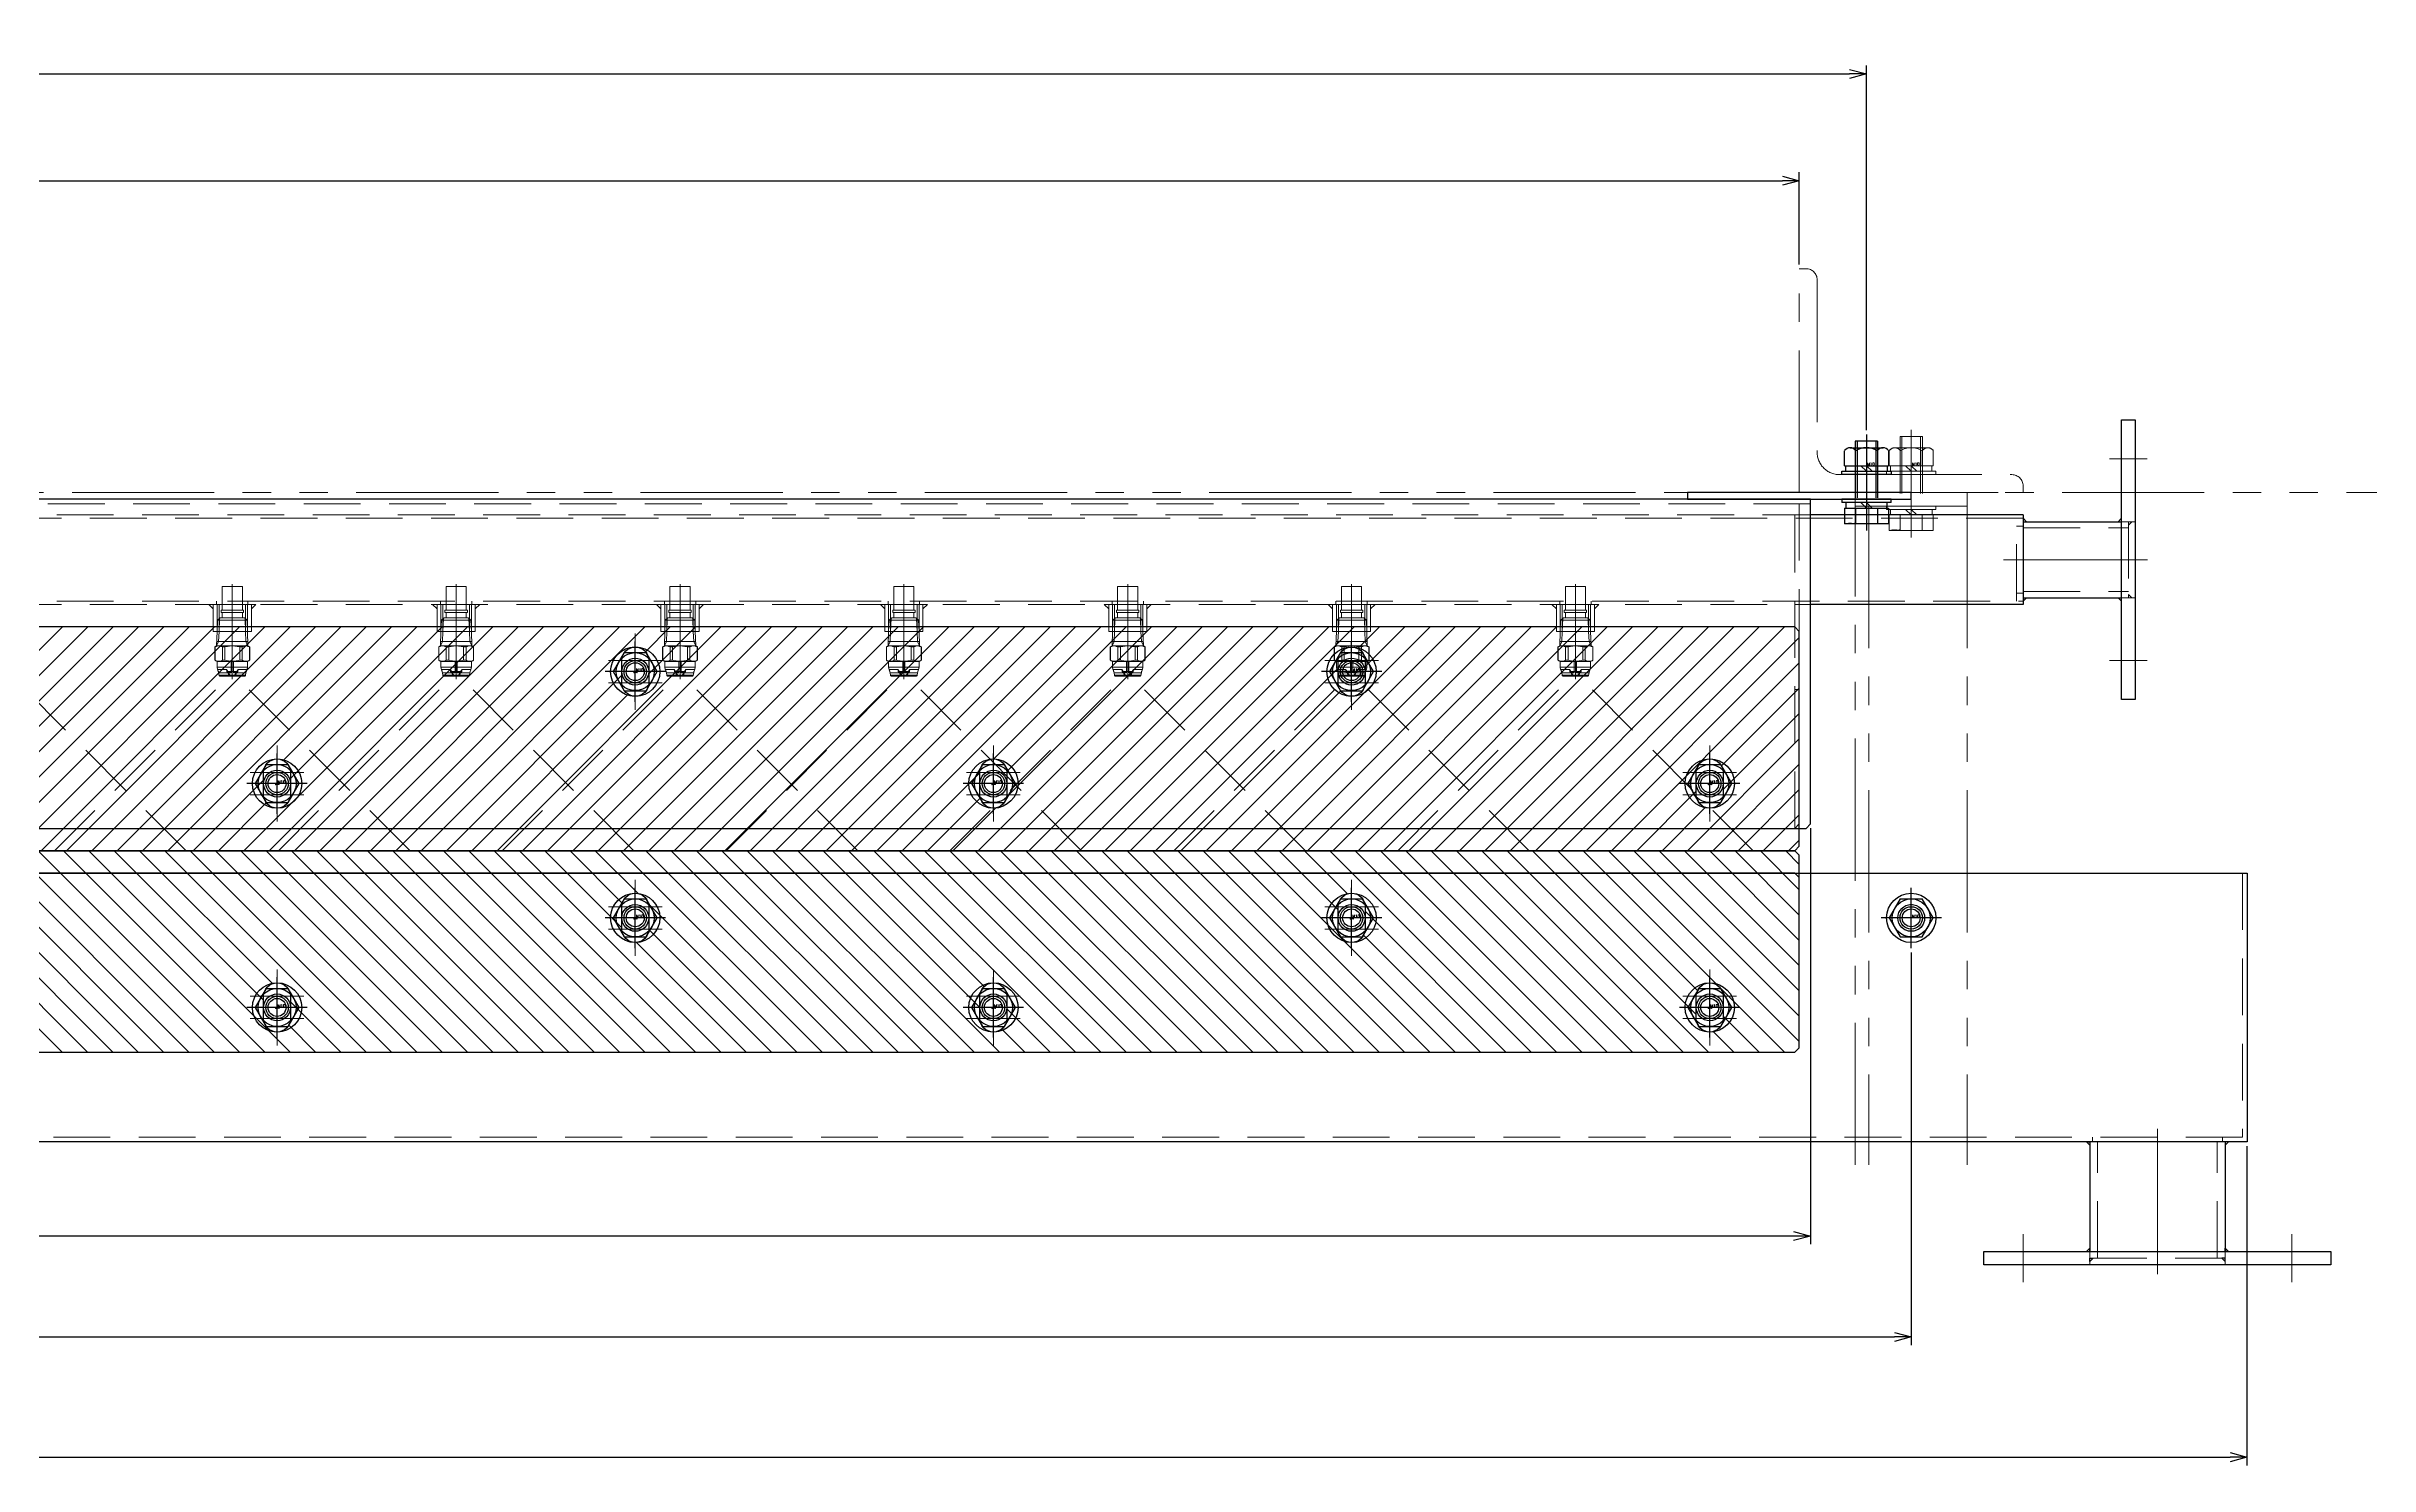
# Model space of a CAD drawing. Header units: millimetres. Extents: x -8731 to 85711, y -14522 to 31379.
# Drawn here: x 30153 to 31190, y -3536 to -2902 of the extents above; entities that cross this region are included whole.
import ezdxf
from ezdxf.xclip import XClip

# ---------------------------------------------------------------- set-up
doc = ezdxf.new("R2010")
doc.units = ezdxf.units.MM
doc.header["$LTSCALE"] = 4
doc.header["$XCLIPFRAME"] = 0
doc.header["$PDMODE"] = 99
doc.header["$PDSIZE"] = 1
for name, pattern in [('CENTER2', [28.575, 19.05, -3.175, 3.175, -3.175]), ('HIDDEN', [9.525, 6.35, -3.175]), ('PHANTOM2', [31.75, 15.875, -3.175, 3.175, -3.175, 3.175, -3.175])]:
    doc.linetypes.add(name, pattern=pattern)
for name, color, linetype, lineweight in [('01_NORMAL', 7, 'Continuous', 25), ('04_HIDDEN', 2, 'HIDDEN', 13), ('05_CENTER', 4, 'CENTER2', 13), ('06_PHANTOM', 2, 'PHANTOM2', 13), ('08_DIM', 3, 'Continuous', 13)]:
    doc.layers.add(name, color=color, linetype=linetype, lineweight=lineweight)
doc.layers.add('10_DRAFT', color=8, linetype='Continuous', lineweight=0, plot=False)
doc.styles.add('KSS_TXT', font='txt.shx', dxfattribs={"bigfont": 'extfont2.shx'})
doc.styles.add('KSS_TXT_L', font='txt.shx', dxfattribs={"height": 9, "bigfont": 'extfont2.shx'})
doc.dimstyles.new('KSS_DIM', dxfattribs={"dimscale": 3, "dimtxt": 3, "dimasz": 2.5, "dimexe": 1.25, "dimexo": 0.625, "dimtad": 1, "dimdsep": 46, "dimtxsty": 'KSS_TXT', "dimblk": 'OPEN30', "dimcen": 0, "dimazin": 2, "dimtfac": 0.75, "dimtmove": 0, "dimatfit": 3, "dimldrblk": 'OPEN30', "dimfxl": 1, "dimtolj": 1, "dimarcsym": 0})

# ---------------------------------------------------------------- blocks, each defined once
blk = doc.blocks.new('A$C448B04A9_1_1_1')
at = {"color": 0}
for p, q in [((3, 100), (0, 100)), ((0, 0), (0, 100)), ((8, 18), (8, 95)), ((0, 0), (100, 0)), ((95, 8), (18, 8)), ((100, 3), (100, 0))]:
    blk.add_line(p, q, dxfattribs=at)
for centre, radius, start, end in [((3, 95), 5, 0, 90), ((18, 18), 10, 180, 270), ((95, 3), 5, 0, 90)]:
    blk.add_arc(centre, radius, start, end, dxfattribs=at)
blk = doc.blocks.new('A$C7E374867_2_1')
at = {"color": 0}
for p, q in [((-9.8, 11), (9.8, 11)), ((-9.8, 4), (-9.8, 11)), ((-4.9, 4), (-4.9, 11)), ((4.9, 4), (4.9, 11)), ((9.8, 4), (9.8, 11)), ((-11, 1.5), (11, 1.5)), ((-11, 1.5), (-11, 0)), ((-11, 0), (11, 0)), ((9.8, 4), (-9.8, 4)), ((-9.3, 4), (-9.3, 1.5)), ((0, 1.5), (-2.5, 4)), ((0, 4), (2.5, 1.5)), ((9.2, 1.5), (9.2, 4)), ((11, 0), (11, 1.5))]:
    blk.add_line(p, q, dxfattribs=at)
at = {"color": 0, "linetype": 'CENTER2'}
blk.add_line((0, -29), (0, 14), dxfattribs=at)
at = {"color": 0, "linetype": 'HIDDEN'}
for p, q in [((-5, -26), (-5, 0)), ((-4.2, -26), (-4.2, 0)), ((4.2, -26), (4.2, 0)), ((5, -26), (5, 0)), ((-5, -26), (5, -26))]:
    blk.add_line(p, q, dxfattribs=at)
at = {"layer": '10_DRAFT', "style": 'KSS_TXT_L'}
blk.add_text('BT-M10x30L,SW,PW', height=0.3, dxfattribs=at).set_placement((5.1, 10.7))
blk = doc.blocks.new('M10Nza_1_1_1')
at = {"color": 0}
for p, q in [((-9.8, 4), (-9.8, 10.7)), ((-7.3, 12), (7.4, 12)), ((-4.9, 4), (-4.9, 10.7)), ((4.9, 10.7), (4.9, 4)), ((9.8, 10.7), (9.8, 4)), ((-9.8, 4), (9.8, 4)), ((-9.2, 1.5), (-9.2, 4)), ((0, 1.5), (-2.5, 4)), ((0, 4), (2.5, 1.5)), ((9.2, 4), (9.2, 1.5))]:
    blk.add_line(p, q, dxfattribs=at)
at = {"color": 0, "linetype": 'CENTER2'}
blk.add_line((0, 12), (0, 0), dxfattribs=at)
at = {"color": 0}
blk.add_lwpolyline([(-11, 1.5), (11, 1.5), (11, 0), (-11, 0)], close=True, dxfattribs=at)
for centre, radius, start, end in [((-7.3, 9.1), 2.94, 33.626, 146.374), ((0, 2.2), 9.8, 60, 120), ((7.4, 9.1), 2.94, 33.626, 146.374)]:
    blk.add_arc(centre, radius, start, end, dxfattribs=at)
at = {"layer": '10_DRAFT', "style": 'KSS_TXT'}
blk.add_text('M10', height=1.25, dxfattribs=at).set_placement((0.3, 4.1))
blk = doc.blocks.new('A$C28002627_1_1_1')
at = {"color": 0, "linetype": 'CENTER2'}
for p, q in [((0, -11.2), (0, 11.2)), ((-11.2, 0), (11.2, 0))]:
    blk.add_line(p, q, dxfattribs=at)
at = {"color": 0}
for p, q in [((-9.8, 0), (-4.9, 8.5)), ((-4.9, -8.5), (-9.8, 0)), ((-4.9, 8.5), (4.9, 8.5)), ((4.9, 8.5), (9.8, 0)), ((9.8, 0), (4.9, -8.5)), ((4.9, -8.5), (-4.9, -8.5))]:
    blk.add_line(p, q, dxfattribs=at)
at = {"layer": '10_DRAFT', "style": 'KSS_TXT_L'}
blk.add_text('BT-M10', height=0.3, dxfattribs=at).set_placement((-0.7, -0.5))
blk = doc.blocks.new('A$C11D0153E_1_1')
at = {"color": 0}
for points in [[(2080, 0), (1980, 0), (1980, -3), (2080, -3)], [(27, -150), (2033, -150), (2035, -148), (2035, -3), (25, -3), (25, -148)]]:
    blk.add_lwpolyline(points, close=True, dxfattribs=at)
for centre in [(1510, -80), (1830, -80), (1350, -130), (1670, -130), (1990, -130)]:
    blk.add_circle(centre, 6, dxfattribs=at)
at = {"layer": '04_HIDDEN'}
for p, q in [((2035, -5), (25, -5)), ((2028, -150), (2028, -5)), ((2030, -5), (2030, -150)), ((2030, -50), (2028, -50)), ((2030, -88), (2028, -88))]:
    blk.add_line(p, q, dxfattribs=at)
at = {"layer": '05_CENTER'}
for p, q in [((2060, 6.1), (2060, -9.2)), ((1510, -89.3), (1510, -70.7)), ((1830, -89.3), (1830, -70.7)), ((1500.7, -80), (1519.3, -80)), ((1820.7, -80), (1839.3, -80)), ((1350, -139.3), (1350, -120.7)), ((1670, -139.3), (1670, -120.7)), ((1990, -139.3), (1990, -120.7)), ((1340.7, -130), (1359.3, -130)), ((1660.7, -130), (1679.3, -130)), ((1980.7, -130), (1999.3, -130))]:
    blk.add_line(p, q, dxfattribs=at)
at = {"layer": '04_HIDDEN'}
for p in [(1510, -80), (1830, -80), (1350, -130), (1670, -130), (1990, -130)]:
    blk.add_blockref('A$C28002627_1_1_1', p, dxfattribs=at)
blk = doc.blocks.new('_Open30')
at = {"color": 0, "linetype": 'ByBlock', "lineweight": -2}
for p, q in [((-1, 0.27), (0, 0)), ((0, 0), (-1, -0.27)), ((0, 0), (-1, 0))]:
    blk.add_line(p, q, dxfattribs=at)
blk = doc.blocks.new('*D3048')
at = {"layer": '08_DIM', "color": 0, "lineweight": -2, "transparency": 16777216}
for p, q in [((28905.5, -3073.8), (28905.5, -2910.9)), ((28913, -2914.7), (30958, -2914.7)), ((30965.5, -3073.8), (30965.5, -2910.9))]:
    blk.add_line(p, q, dxfattribs=at)
at = {"layer": 'Defpoints', "color": 0, "transparency": 16777216}
for p in [(30965.5, -2914.7), (28905.5, -3075.7), (30965.5, -3075.7)]:
    blk.add_point(p, dxfattribs=at)
at = {"layer": '08_DIM', "color": 0, "lineweight": -2, "transparency": 16777216, "xscale": 7.5, "yscale": 7.5, "zscale": 7.5, "rotation": 180}
blk.add_blockref('_Open30', (28905.5, -2914.7), dxfattribs=at)
at = {"layer": '08_DIM', "color": 0, "lineweight": -2, "transparency": 16777216, "xscale": 7.5, "yscale": 7.5, "zscale": 7.5}
blk.add_blockref('_Open30', (30965.5, -2914.7), dxfattribs=at)
at = {"layer": '08_DIM', "color": 0, "transparency": 16777216, "insert": (29935.5, -2908.3), "char_height": 9, "attachment_point": 5, "style": 'KSS_TXT'}
blk.add_mtext('\\A1;2060', dxfattribs=at)
blk = doc.blocks.new('*D3049')
at = {"layer": '08_DIM', "color": 0, "lineweight": -2, "transparency": 16777216}
for p, q in [((28930.5, -3251.6), (28930.5, -3437.5)), ((30940.5, -3251.6), (30940.5, -3437.5)), ((30933, -3433.8), (28938, -3433.8))]:
    blk.add_line(p, q, dxfattribs=at)
at = {"layer": 'Defpoints', "color": 0, "transparency": 16777216}
for p in [(28930.5, -3249.7), (30940.5, -3249.7), (28930.5, -3433.8)]:
    blk.add_point(p, dxfattribs=at)
at = {"layer": '08_DIM', "color": 0, "lineweight": -2, "transparency": 16777216, "xscale": 7.5, "yscale": 7.5, "zscale": 7.5, "rotation": 180}
blk.add_blockref('_Open30', (28930.5, -3433.8), dxfattribs=at)
at = {"layer": '08_DIM', "color": 0, "lineweight": -2, "transparency": 16777216, "xscale": 7.5, "yscale": 7.5, "zscale": 7.5}
blk.add_blockref('_Open30', (30940.5, -3433.8), dxfattribs=at)
at = {"layer": '08_DIM', "color": 0, "transparency": 16777216, "insert": (29935.5, -3427.4), "char_height": 9, "attachment_point": 5, "style": 'KSS_TXT'}
blk.add_mtext('\\A1;2010', dxfattribs=at)
blk = doc.blocks.new('*D3051')
at = {"layer": '08_DIM', "color": 0, "lineweight": -2, "transparency": 16777216}
for p, q in [((28935.5, -2999.8), (28935.5, -2958.6)), ((28943, -2962.4), (30928, -2962.4)), ((30935.5, -2999.8), (30935.5, -2958.6))]:
    blk.add_line(p, q, dxfattribs=at)
at = {"layer": 'Defpoints', "color": 0, "transparency": 16777216}
for p in [(30935.5, -2962.4), (28935.5, -3001.7), (30935.5, -3001.7)]:
    blk.add_point(p, dxfattribs=at)
at = {"layer": '08_DIM', "color": 0, "lineweight": -2, "transparency": 16777216, "xscale": 7.5, "yscale": 7.5, "zscale": 7.5, "rotation": 180}
blk.add_blockref('_Open30', (28935.5, -2962.4), dxfattribs=at)
at = {"layer": '08_DIM', "color": 0, "lineweight": -2, "transparency": 16777216, "xscale": 7.5, "yscale": 7.5, "zscale": 7.5}
blk.add_blockref('_Open30', (30935.5, -2962.4), dxfattribs=at)
at = {"layer": '08_DIM', "color": 0, "transparency": 16777216, "insert": (29935.5, -2956), "char_height": 9, "attachment_point": 5, "style": 'KSS_TXT'}
blk.add_mtext('\\A1;2000', dxfattribs=at)
blk = doc.blocks.new('A$C46CA3476_1_1')
at = {"color": 0}
blk.add_lwpolyline([(-998, -20), (998, -20), (1000, -18), (1000, 68), (998, 70), (-998, 70), (-1000, 68), (-1000, -18)], close=True, dxfattribs=at)
for centre in [(480, 50), (800, 50), (320, 0), (640, 0), (960, 0)]:
    blk.add_circle(centre, 6, dxfattribs=at)
at = {"layer": '05_CENTER'}
for p, q in [((480, 40.7), (480, 59.3)), ((800, 40.7), (800, 59.3)), ((470.7, 50), (489.3, 50)), ((790.7, 50), (809.3, 50)), ((310.7, 0), (329.3, 0)), ((320, -9.3), (320, 9.3)), ((630.7, 0), (649.3, 0)), ((640, -9.3), (640, 9.3)), ((950.7, 0), (969.3, 0)), ((960, -9.3), (960, 9.3))]:
    blk.add_line(p, q, dxfattribs=at)
blk = doc.blocks.new('10b_2_1')
at = {"color": 0, "linetype": 'CENTER2'}
for p, q in [((0, -13.5), (0, 13.5)), ((13.5, 0), (-13.5, 0))]:
    blk.add_line(p, q, dxfattribs=at)
at = {"color": 0}
for p, q in [((-4.9, 8.5), (-9.8, 0)), ((-9.8, 0), (-4.9, -8.5)), ((-4.9, 8.5), (4.9, 8.5)), ((9.8, 0), (4.9, 8.5)), ((4.9, -8.5), (9.8, 0)), ((-4.9, -8.5), (4.9, -8.5))]:
    blk.add_line(p, q, dxfattribs=at)
for radius in [11, 8.49, 5, 4]:
    blk.add_circle((0, 0), radius, dxfattribs=at)
at = {"layer": '10_DRAFT', "style": 'KSS_TXT'}
blk.add_text('M10', height=1.25, dxfattribs=at).set_placement((0.3, 0.1))
blk = doc.blocks.new('A$C67362F98_1_1')
at = {"color": 0}
for p, q in [((1100, 17), (1144, 17)), ((1100, -17), (1144, -17))]:
    blk.add_line(p, q, dxfattribs=at)
for points in [[(1150, -62.5), (1144, -62.5), (1144, 62.5), (1150, 62.5)], [(1100, -20), (-1150, -20), (-1150, 20), (1100, 20)]]:
    blk.add_lwpolyline(points, close=True, dxfattribs=at)
at = {"color": 3}
for points in [[(1100, 17), (1101.5, 17), (1101.5, 17), (1100, 18.5)], [(1144, 17), (1142.5, 17), (1142.5, 17), (1144, 18.5)], [(1147, 17), (1147, 15.5), (1147, 15.5), (1148.5, 17)], [(291.5, -20), (289.5, -20), (291.5, -22), (291.5, -22)], [(308.5, -20), (310.5, -20), (308.5, -22), (308.5, -22)], [(391.5, -20), (389.5, -20), (391.5, -22), (391.5, -22)], [(408.5, -20), (410.5, -20), (408.5, -22), (408.5, -22)], [(491.5, -20), (489.5, -20), (491.5, -22), (491.5, -22)], [(508.5, -20), (510.5, -20), (508.5, -22), (508.5, -22)], [(591.5, -20), (589.5, -20), (591.5, -22), (591.5, -22)], [(608.5, -20), (610.5, -20), (608.5, -22), (608.5, -22)], [(691.5, -20), (689.5, -20), (691.5, -22), (691.5, -22)], [(708.5, -20), (710.5, -20), (708.5, -22), (708.5, -22)], [(791.5, -20), (789.5, -20), (791.5, -22), (791.5, -22)], [(808.5, -20), (810.5, -20), (808.5, -22), (808.5, -22)], [(891.5, -20), (889.5, -20), (891.5, -22), (891.5, -22)], [(908.5, -20), (910.5, -20), (908.5, -22), (908.5, -22)], [(1100, -17), (1101.5, -17), (1101.5, -17), (1100, -18.5)], [(1144, -17), (1142.5, -17), (1142.5, -17), (1144, -18.5)], [(1147, -17), (1147, -15.5), (1147, -15.5), (1148.5, -17)]]:
    blk.add_lwpolyline(points, close=True, dxfattribs=at)
for points in [[(291.5, -20), (291.5, -32), (308.5, -32), (308.5, -20)], [(391.5, -20), (391.5, -32), (408.5, -32), (408.5, -20)], [(491.5, -20), (491.5, -32), (508.5, -32), (508.5, -20)], [(591.5, -20), (591.5, -32), (608.5, -32), (608.5, -20)], [(691.5, -20), (691.5, -32), (708.5, -32), (708.5, -20)], [(791.5, -20), (791.5, -32), (808.5, -32), (808.5, -20)], [(891.5, -20), (891.5, -32), (908.5, -32), (908.5, -20)]]:
    blk.add_lwpolyline(points, close=True)
at = {"layer": '04_HIDDEN'}
for p, q in [((1100, 18.5), (-1150, 18.5)), ((1097, -18.5), (1097, 18.5)), ((1097, 15), (1100, 15)), ((1100, 14.2), (1147, 14.2)), ((1144, 17), (1150, 17)), ((1147, 17), (1147, -17)), ((-1150, -18.5), (1100, -18.5)), ((293, -18.5), (293, -20)), ((293.2, -20), (293.2, -32)), ((294.1, -20), (294.1, -32)), ((305.9, -20), (305.9, -32)), ((306.8, -20), (306.8, -32)), ((307, -18.5), (307, -20)), ((393, -18.5), (393, -20)), ((393.2, -20), (393.2, -32)), ((394.1, -20), (394.1, -32)), ((405.9, -20), (405.9, -32)), ((406.8, -20), (406.8, -32)), ((407, -18.5), (407, -20)), ((493, -18.5), (493, -20)), ((493.2, -20), (493.2, -32)), ((494.1, -20), (494.1, -32)), ((505.9, -20), (505.9, -32)), ((506.8, -20), (506.8, -32)), ((507, -18.5), (507, -20)), ((593, -18.5), (593, -20)), ((593.2, -20), (593.2, -32)), ((594.1, -20), (594.1, -32)), ((605.9, -20), (605.9, -32)), ((606.8, -20), (606.8, -32)), ((607, -18.5), (607, -20)), ((693, -18.5), (693, -20)), ((693.2, -20), (693.2, -32)), ((694.1, -20), (694.1, -32)), ((705.9, -20), (705.9, -32)), ((706.8, -20), (706.8, -32)), ((707, -18.5), (707, -20)), ((793, -18.5), (793, -20)), ((793.2, -20), (793.2, -32)), ((794.1, -20), (794.1, -32)), ((805.9, -20), (805.9, -32)), ((806.8, -20), (806.8, -32)), ((807, -18.5), (807, -20)), ((893, -18.5), (893, -20)), ((893.2, -20), (893.2, -32)), ((894.1, -20), (894.1, -32)), ((905.9, -20), (905.9, -32)), ((906.8, -20), (906.8, -32)), ((907, -18.5), (907, -20)), ((1097, -15), (1100, -15)), ((1100, -14.2), (1147, -14.2)), ((1144, -17), (1150, -17))]:
    blk.add_line(p, q, dxfattribs=at)
at = {"layer": '05_CENTER'}
for p, q in [((1138.6, 45), (1155.4, 45)), ((1091.2, 0), (1155.5, 0)), ((300, -35.3), (300, -16.3)), ((400, -35.3), (400, -16.3)), ((500, -35.3), (500, -16.3)), ((600, -35.3), (600, -16.3)), ((700, -35.3), (700, -16.3)), ((800, -35.3), (800, -16.3)), ((900, -35.3), (900, -16.3)), ((1138.6, -45), (1155.4, -45))]:
    blk.add_line(p, q, dxfattribs=at)
blk = doc.blocks.new('A$C3DF50A72_1_1')
at = {"color": 0}
for p, q in [((2.4, 4.5), (0, 4.5)), ((3.4, 4.5), (14, 4.5)), ((14, 4.5), (14, -4.5)), ((2.4, -4.5), (0, -4.5)), ((14, -4.5), (3.4, -4.5))]:
    blk.add_line(p, q, dxfattribs=at)
blk.add_lwpolyline([(2.4, 5), (3.4, 5), (3.4, -5), (2.4, -5)], close=True, dxfattribs=at)
at = {"layer": '05_CENTER', "color": 0}
blk.add_line((0, 0), (15.1, 0), dxfattribs=at)
blk = doc.blocks.new('1／4MVEP9010S303Wa_1_1')
at = {"color": 0}
for p, q in [((-20, 5.4), (-20, -5.4)), ((-19.6, 5.9), (-18.5, 6.1)), ((-19.6, 5.9), (-19.6, -5.9)), ((-16, 6.8), (-17, 6.6)), ((-13.5, 6.8), (-16, 6.8)), ((-16, 6.8), (-16, -6.8)), ((-12.9, 7.8), (-13.5, 6.8)), ((-13.5, 6.8), (-13.5, -6.8)), ((-6.9, 7.8), (-12.9, 7.8)), ((-12.9, 7.8), (-12.9, 7.7)), ((-12.9, 7.7), (-6.9, 7.7)), ((-6.9, 4.4), (-12.9, 4.4)), ((-12.9, 4.4), (-12.9, 3.3)), ((-12.9, 3.3), (-6.9, 3.3)), ((-6.5, 7), (-6.9, 7.8)), ((-6.9, 7.8), (-6.9, 7.7)), ((-6.9, 4.4), (-6.9, 3.3)), ((-6.5, 7), (-6.5, -7)), ((-4.5, 6.1), (-6.5, 7)), ((0, 6.8), (-6.5, 7)), ((-4.5, -6.9), (-4.5, 6.9)), ((0, 5.9), (-4.5, 6.1)), ((-18.5, -6.1), (-19.6, -5.9)), ((-17, -6.6), (-16, -6.8)), ((-16, -6.8), (-13.5, -6.8)), ((-13.5, -6.8), (-12.9, -7.8)), ((-6.9, -3.3), (-12.9, -3.3)), ((-12.9, -3.3), (-12.9, -4.4)), ((-12.9, -4.4), (-6.9, -4.4)), ((-6.9, -7.7), (-12.9, -7.7)), ((-12.9, -7.7), (-12.9, -7.8)), ((-12.9, -7.8), (-6.9, -7.8)), ((-6.9, -3.3), (-6.9, -4.4)), ((-6.9, -7.8), (-6.5, -7)), ((-6.9, -7.7), (-6.9, -7.8)), ((-4.5, -6.1), (-6.5, -7)), ((-6.5, -7), (0, -6.8)), ((0, -5.9), (-4.5, -6.1))]:
    blk.add_line(p, q, dxfattribs=at)
for points in [[(-19.6, 5.9), (-19.7, 5.9), (-19.7, 5.9), (-19.8, 5.8), (-19.9, 5.8), (-19.9, 5.7), (-20, 5.6), (-20, 5.5), (-20, 5.4), (-20, 5.4)], [(-18.5, 6.1), (-18.2, 6.2), (-18, 6.2), (-17.8, 6.3), (-17.5, 6.4), (-17.4, 6.4), (-17.3, 6.5), (-17.2, 6.5), (-17.1, 6.5), (-17, 6.6), (-17, 6.6), (-17, 6.6), (-17, 6.6)], [(-12.9, 4.4), (-13.1, 4.7), (-13.2, 5.1), (-13.3, 5.4), (-13.3, 5.8), (-13.3, 6.1), (-13.3, 6.5), (-13.3, 6.8), (-13.2, 7.1), (-13.1, 7.4), (-12.9, 7.7)], [(-12.9, -3.3), (-13, -2.8), (-13.1, -2.2), (-13.2, -1.7), (-13.3, -1.1), (-13.3, -0.5), (-13.3, 0.1), (-13.3, 0.6), (-13.3, 1.2), (-13.2, 1.7), (-13.1, 2.2), (-13, 2.8), (-12.9, 3.3)], [(-6.9, 7.7), (-6.8, 7.4), (-6.7, 7), (-6.6, 6.7), (-6.5, 6.3), (-6.5, 6), (-6.5, 5.6), (-6.6, 5.3), (-6.7, 5), (-6.8, 4.7), (-6.9, 4.4)], [(-6.9, 3.3), (-6.8, 2.8), (-6.7, 2.2), (-6.6, 1.7), (-6.6, 1.1), (-6.5, 0.5), (-6.5, -0.1), (-6.5, -0.6), (-6.6, -1.2), (-6.6, -1.7), (-6.7, -2.2), (-6.8, -2.8), (-6.9, -3.3)], [(-20, -5.4), (-20, -5.5), (-20, -5.6), (-19.9, -5.7), (-19.9, -5.8), (-19.8, -5.8), (-19.7, -5.9), (-19.6, -5.9), (-19.6, -5.9)], [(-17, -6.6), (-17, -6.6), (-17.1, -6.5), (-17.1, -6.5), (-17.3, -6.5), (-17.4, -6.4), (-17.6, -6.4), (-17.8, -6.3), (-18, -6.2), (-18.3, -6.2), (-18.5, -6.1)], [(-12.9, -7.7), (-13.1, -7.4), (-13.2, -7), (-13.3, -6.7), (-13.3, -6.3), (-13.3, -6), (-13.3, -5.6), (-13.3, -5.3), (-13.2, -5), (-13.1, -4.7), (-12.9, -4.4)], [(-6.9, -4.4), (-6.8, -4.7), (-6.7, -5.1), (-6.6, -5.4), (-6.5, -5.8), (-6.5, -6.1), (-6.5, -6.5), (-6.6, -6.8), (-6.7, -7.1), (-6.8, -7.4), (-6.9, -7.7)]]:
    blk.add_lwpolyline(points, dxfattribs=at)
at = {"layer": '04_HIDDEN', "color": 0}
for p, q in [((-18.5, 1.9), (-20, 1.5)), ((-19.5, 1), (-18.6, 1.9)), ((-19.5, 1), (-19.5, -1)), ((-18.6, 0.5), (-18.6, 1.9)), ((-13.5, 0.5), (-18.6, 0.5)), ((-18.5, 1.9), (-18.5, 6.1)), ((-18, 2.5), (-18.4, 2.1)), ((-18.4, 0.5), (-18.4, 2.1)), ((-13.5, 0.5), (-18.4, 0.5)), ((-17, 2.6), (-18, 2.5)), ((-18, 2.5), (-18, -2.5)), ((-18, 2.1), (-18, 2.1)), ((-18, 2.1), (-18, -2.1)), ((-17, 2.6), (-17, 6.6)), ((-20, -1.5), (-18.5, -1.9)), ((-18.6, -1.9), (-19.5, -1)), ((-13.5, -0.5), (-18.6, -0.5)), ((-18.6, -1.9), (-18.6, -0.5)), ((-18.5, -6.1), (-18.5, -1.9)), ((-18.4, -0.5), (-13.5, -0.5)), ((-18.4, -2.1), (-18.4, -0.5)), ((-18.4, -2.1), (-18, -2.5)), ((-18, -2.1), (-18, -2.1)), ((-18, -2.5), (-17, -2.6)), ((-17, -6.6), (-17, -2.6))]:
    blk.add_line(p, q, dxfattribs=at)
for points in [[(-18.6, 1.9), (-18.5, 2), (-18.5, 2), (-18.4, 2.1), (-18.4, 2.1), (-18.4, 2.1)], [(-18.4, 0.5), (-18.4, 0.5), (-18.4, 0.5), (-18.4, 0.5), (-18.5, 0.5), (-18.6, 0.5), (-18.6, 0.5)], [(-18, 2.1), (-18.2, 2), (-18.4, 1.9), (-18.5, 1.9)], [(-17, 2.6), (-17, 2.6), (-17, 2.6), (-17.1, 2.5), (-17.2, 2.5), (-17.3, 2.4), (-17.5, 2.3), (-17.6, 2.2), (-17.8, 2.1), (-18, 2.1)], [(-18.6, -0.5), (-18.5, -0.5), (-18.5, -0.5), (-18.4, -0.5), (-18.4, -0.5), (-18.4, -0.5)], [(-18.4, -2.1), (-18.4, -2.1), (-18.4, -2.1), (-18.4, -2.1), (-18.5, -2), (-18.5, -2), (-18.6, -1.9)], [(-18.5, -1.9), (-18.4, -1.9), (-18.2, -2), (-18.1, -2), (-18, -2.1)], [(-18, -2.1), (-17.7, -2.2), (-17.5, -2.3), (-17.3, -2.4), (-17.3, -2.4), (-17.2, -2.5), (-17.1, -2.5), (-17, -2.6), (-17, -2.6), (-17, -2.6)]]:
    blk.add_lwpolyline(points, dxfattribs=at)
at = {"layer": '05_CENTER', "color": 0}
blk.add_line((-21.3, 0), (6, 0), dxfattribs=at)
at = {"layer": '10_DRAFT'}
for p, q in [((0, 6.8), (0, -6.8)), ((5, 6.6), (0, 6.8)), ((5.7, 5.7), (0, 5.9)), ((6, 5.4), (5, 6.6)), ((5, 6.6), (5, -6.6)), ((6, 5.4), (6, -5.4)), ((6, 5.4), (6, -5.4)), ((5.7, -5.7), (0, -5.9)), ((0, -6.8), (5, -6.6)), ((5, -6.6), (6, -5.4))]:
    blk.add_line(p, q, dxfattribs=at)
blk.add_blockref('A$C3DF50A72_1_1', (6, 0), dxfattribs=at)
blk = doc.blocks.new('A$C0C3B4FB7_1_1')
at = {"color": 4}
for p, q in [((279.4, -110), (200, -30.6)), ((220.6, -110), (300, -30.6)), ((379.4, -110), (300, -30.6)), ((320.6, -110), (400, -30.6)), ((479.4, -110), (400, -30.6)), ((420.6, -110), (500, -30.6)), ((579.4, -110), (500, -30.6)), ((520.6, -110), (600, -30.6)), ((679.4, -110), (600, -30.6)), ((620.6, -110), (700, -30.6)), ((779.4, -110), (700, -30.6)), ((720.6, -110), (800, -30.6)), ((879.4, -110), (800, -30.6)), ((820.6, -110), (900, -30.6)), ((979.4, -110), (900, -30.6))]:
    blk.add_line(p, q, dxfattribs=at)
blk.add_blockref('A$C67362F98_1_1', (0, 20))
at = {"color": 4, "xscale": -1, "rotation": 270}
for p in [(300, -12), (400, -12), (500, -12), (600, -12), (700, -12), (800, -12), (900, -12)]:
    blk.add_blockref('1／4MVEP9010S303Wa_1_1', p, dxfattribs=at)
blk = doc.blocks.new('A$C75D40B34_1_1')
h = blk.add_hatch()
h.set_pattern_fill('_USER', color=3, scale=8, angle=45, pattern_type=0)
h.set_pattern_definition([(45, (8933.499, 6951.158), (-5.656854, 5.656854), [])])
h.paths.add_polyline_path([(-998, 70), (-1000, 68), (-1000, -28), (-998, -30), (998, -30), (1000, -28), (1000, 68), (998, 70)])
h.paths.add_polyline_path([(-954, 5), (-954, -5, -1), (-966, -5), (-966, 5, -1)], flags=16)
h.paths.add_polyline_path([(-806, 45), (-806, 55, -1), (-794, 55), (-794, 45, -1)], flags=16)
h.paths.add_polyline_path([(-634, 5), (-634, -5, -1), (-646, -5), (-646, 5, -1)], flags=16)
h.paths.add_polyline_path([(-486, 45), (-486, 55, -1), (-474, 55), (-474, 45, -1)], flags=16)
h.paths.add_polyline_path([(-326, 5, -1), (-314, 5), (-314, -5, -1), (-326, -5)], flags=16)
h.paths.add_polyline_path([(-166, 45), (-166, 55, -1), (-154, 55), (-154, 45, -1)], flags=16)
h.paths.add_polyline_path([(-6, 5, -1), (6, 5), (6, -5, -1), (-6, -5)], flags=16)
h.paths.add_polyline_path([(154, 45), (154, 55, -1), (166, 55), (166, 45, -1)], flags=16)
h.paths.add_polyline_path([(314, 5, -1), (326, 5), (326, -5, -1), (314, -5)], flags=16)
h.paths.add_polyline_path([(474, 45), (474, 55, -1), (486, 55), (486, 45, -1)], flags=16)
h.paths.add_polyline_path([(634, 5, -1), (646, 5), (646, -5, -1), (634, -5)], flags=16)
h.paths.add_polyline_path([(794, 45), (794, 55, -1), (806, 55), (806, 45, -1)], flags=16)
h.paths.add_polyline_path([(954, 5, -1), (966, 5), (966, -5, -1), (954, -5)], flags=16)
at = {"color": 0}
blk.add_lwpolyline([(-998, -30), (998, -30), (1000, -28), (1000, 68), (998, 70), (-998, 70), (-1000, 68), (-1000, -28)], close=True, dxfattribs=at)
for points in [[(486, 55), (486, 45, -1), (474, 45), (474, 55, -1)], [(806, 55), (806, 45, -1), (794, 45), (794, 55, -1)], [(326, 5), (326, -5, -1), (314, -5), (314, 5, -1)], [(646, 5), (646, -5, -1), (634, -5), (634, 5, -1)], [(966, 5), (966, -5, -1), (954, -5), (954, 5, -1)]]:
    blk.add_lwpolyline(points, format="xyb", close=True, dxfattribs=at)
at = {"layer": '05_CENTER'}
for p, q in [((480, 33), (480, 67)), ((800, 33), (800, 67)), ((492, 55), (468, 55)), ((812, 55), (788, 55)), ((492, 50), (468, 50)), ((492, 45), (468, 45)), ((812, 50), (788, 50)), ((812, 45), (788, 45)), ((320, -17), (320, 17)), ((640, -17), (640, 17)), ((960, -17), (960, 17)), ((332, 5), (308, 5)), ((332, 0), (308, 0)), ((652, 5), (628, 5)), ((652, 0), (628, 0)), ((972, 5), (948, 5)), ((972, 0), (948, 0)), ((332, -5), (308, -5)), ((652, -5), (628, -5)), ((972, -5), (948, -5))]:
    blk.add_line(p, q, dxfattribs=at)
blk = doc.blocks.new('A$C433F3B64_1_1')
at = {"color": 0}
for p, q in [((1129.8, -60), (1129.8, -109)), ((1190.2, -60), (1190.2, -109))]:
    blk.add_line(p, q, dxfattribs=at)
blk.add_lwpolyline([(-1200, 60), (1200, 60), (1200, -60), (-1200, -60)], close=True, dxfattribs=at)
at = {"color": 3}
for points in [[(1129.8, -60), (1129.8, -61.5), (1129.8, -61.5), (1128.3, -60)], [(1190.2, -60), (1190.2, -61.5), (1190.2, -61.5), (1191.8, -60)], [(1129.8, -109), (1129.8, -107.5), (1129.8, -107.5), (1128.3, -109)], [(1129.8, -112), (1131.3, -112), (1131.3, -112), (1129.8, -113.5)], [(1190.2, -112), (1188.8, -112), (1188.8, -112), (1190.2, -113.5)], [(1190.2, -109), (1190.2, -107.5), (1190.2, -107.5), (1191.8, -109)]]:
    blk.add_lwpolyline(points, close=True, dxfattribs=at)
blk.add_lwpolyline([(1237.5, -115), (1082.5, -115), (1082.5, -109), (1237.5, -109)], close=True)
at = {"color": 0}
for centre in [(480, 40), (800, 40), (1050, 40), (320, 0), (640, 0), (960, 0)]:
    blk.add_circle(centre, 6, dxfattribs=at)
at = {"layer": '04_HIDDEN'}
for p, q in [((1198, 60), (1198, -58)), ((1198, -58), (-1198, -58)), ((1131, -58), (1131, -60)), ((1133.2, -112), (1133.2, -60)), ((1186.7, -112), (1186.7, -60)), ((1189, -58), (1189, -60)), ((1129.8, -109), (1129.8, -115)), ((1129.8, -112), (1190.2, -112)), ((1190.2, -109), (1190.2, -115))]:
    blk.add_line(p, q, dxfattribs=at)
at = {"layer": '05_CENTER'}
for p, q in [((480, 30.7), (480, 49.3)), ((800, 30.7), (800, 49.3)), ((1050, 30.7), (1050, 49.3)), ((470.7, 40), (489.3, 40)), ((790.7, 40), (809.3, 40)), ((1040.7, 40), (1059.3, 40)), ((320, -9.3), (320, 9.3)), ((640, -9.3), (640, 9.3)), ((960, -9.3), (960, 9.3)), ((310.7, 0), (329.3, 0)), ((630.7, 0), (649.3, 0)), ((950.7, 0), (969.3, 0)), ((1160, -54.2), (1160, -119.1)), ((1100, -101.3), (1100, -122.8)), ((1220, -101.3), (1220, -122.8))]:
    blk.add_line(p, q, dxfattribs=at)
at = {"layer": '04_HIDDEN'}
for p in [(480, 40), (800, 40), (320, 0), (640, 0), (960, 0)]:
    blk.add_blockref('A$C28002627_1_1_1', p, dxfattribs=at)
blk = doc.blocks.new('*D3104')
at = {"layer": '08_DIM', "color": 0, "lineweight": -2, "transparency": 16777216}
for p, q in [((28885.5, -3307.1), (28885.5, -3482.6)), ((30985.5, -3307.1), (30985.5, -3482.6)), ((28893, -3478.9), (30978, -3478.9))]:
    blk.add_line(p, q, dxfattribs=at)
at = {"layer": 'Defpoints', "color": 0, "transparency": 16777216}
for p in [(28885.5, -3305.2), (30985.5, -3305.2), (30985.5, -3478.9)]:
    blk.add_point(p, dxfattribs=at)
at = {"layer": '08_DIM', "color": 0, "lineweight": -2, "transparency": 16777216, "xscale": 7.5, "yscale": 7.5, "zscale": 7.5, "rotation": 180}
blk.add_blockref('_Open30', (28885.5, -3478.9), dxfattribs=at)
at = {"layer": '08_DIM', "color": 0, "lineweight": -2, "transparency": 16777216, "xscale": 7.5, "yscale": 7.5, "zscale": 7.5}
blk.add_blockref('_Open30', (30985.5, -3478.9), dxfattribs=at)
at = {"layer": '08_DIM', "color": 0, "transparency": 16777216, "insert": (29935.5, -3472.5), "char_height": 9, "attachment_point": 5, "style": 'KSS_TXT'}
blk.add_mtext('\\A1;2100', dxfattribs=at)
blk = doc.blocks.new('*D3105')
at = {"layer": '08_DIM', "color": 0, "lineweight": -2, "transparency": 16777216}
for p, q in [((28735.5, -3393.6), (28735.5, -3536.3)), ((31135.5, -3393.6), (31135.5, -3536.3)), ((28743, -3532.6), (31128, -3532.6))]:
    blk.add_line(p, q, dxfattribs=at)
at = {"layer": 'Defpoints', "color": 0, "transparency": 16777216}
for p in [(28735.5, -3391.7), (31135.5, -3391.7), (31135.5, -3532.6)]:
    blk.add_point(p, dxfattribs=at)
at = {"layer": '08_DIM', "color": 0, "lineweight": -2, "transparency": 16777216, "xscale": 7.5, "yscale": 7.5, "zscale": 7.5, "rotation": 180}
blk.add_blockref('_Open30', (28735.5, -3532.6), dxfattribs=at)
at = {"layer": '08_DIM', "color": 0, "lineweight": -2, "transparency": 16777216, "xscale": 7.5, "yscale": 7.5, "zscale": 7.5}
blk.add_blockref('_Open30', (31135.5, -3532.6), dxfattribs=at)
at = {"layer": '08_DIM', "color": 0, "transparency": 16777216, "insert": (29935.5, -3526.2), "char_height": 9, "attachment_point": 5, "style": 'KSS_TXT'}
blk.add_mtext('\\A1;2400', dxfattribs=at)
blk = doc.blocks.new('A$C4E6B2AD6_1_1')
h = blk.add_hatch()
h.set_pattern_fill('_USER', color=3, scale=8, angle=135, pattern_type=0)
h.set_pattern_definition([(135, (9279.8095, 5252.723), (-5.656854, -5.656854), [])])
h.paths.add_polyline_path([(-998, 70), (-1000, 68), (-1000, -18), (-998, -20), (998, -20), (1000, -18), (1000, 68), (998, 70)])
h.paths.add_polyline_path([(-954, 5), (-954, -5, -1), (-966, -5), (-966, 5, -1)], flags=16)
h.paths.add_polyline_path([(-806, 35), (-806, 45, -1), (-794, 45), (-794, 35, -1)], flags=16)
h.paths.add_polyline_path([(-634, 5), (-634, -5, -1), (-646, -5), (-646, 5, -1)], flags=16)
h.paths.add_polyline_path([(-486, 35), (-486, 45, -1), (-474, 45), (-474, 35, -1)], flags=16)
h.paths.add_polyline_path([(-314, 5), (-314, -5, -1), (-326, -5), (-326, 5, -1)], flags=16)
h.paths.add_polyline_path([(-166, 35), (-166, 45, -1), (-154, 45), (-154, 35, -1)], flags=16)
h.paths.add_polyline_path([(6, 5), (6, -5, -1), (-6, -5), (-6, 5, -1)], flags=16)
h.paths.add_polyline_path([(154, 35), (154, 45, -1), (166, 45), (166, 35, -1)], flags=16)
h.paths.add_polyline_path([(314, 5, -1), (326, 5), (326, -5, -1), (314, -5)], flags=16)
h.paths.add_polyline_path([(474, 35), (474, 45, -1), (486, 45), (486, 35, -1)], flags=16)
h.paths.add_polyline_path([(634, 5, -1), (646, 5), (646, -5, -1), (634, -5)], flags=16)
h.paths.add_polyline_path([(794, 35), (794, 45, -1), (806, 45), (806, 35, -1)], flags=16)
h.paths.add_polyline_path([(954, 5, -1), (966, 5), (966, -5, -1), (954, -5)], flags=16)
at = {"color": 0}
blk.add_lwpolyline([(-998, -20), (998, -20), (1000, -18), (1000, 68), (998, 70), (-998, 70), (-1000, 68), (-1000, -18)], close=True, dxfattribs=at)
for points in [[(486, 45), (486, 35, -1), (474, 35), (474, 45, -1)], [(806, 45), (806, 35, -1), (794, 35), (794, 45, -1)], [(326, 5), (326, -5, -1), (314, -5), (314, 5, -1)], [(646, 5), (646, -5, -1), (634, -5), (634, 5, -1)], [(966, 5), (966, -5, -1), (954, -5), (954, 5, -1)]]:
    blk.add_lwpolyline(points, format="xyb", close=True, dxfattribs=at)
at = {"layer": '05_CENTER'}
for p, q in [((480, 23), (480, 57)), ((800, 23), (800, 57)), ((492, 45), (468, 45)), ((812, 45), (788, 45)), ((492, 40), (468, 40)), ((492, 35), (468, 35)), ((812, 40), (788, 40)), ((812, 35), (788, 35)), ((320, -17), (320, 17)), ((640, -17), (640, 17)), ((960, -17), (960, 17)), ((332, 5), (308, 5)), ((332, 0), (308, 0)), ((652, 5), (628, 5)), ((652, 0), (628, 0)), ((972, 5), (948, 5)), ((972, 0), (948, 0)), ((332, -5), (308, -5)), ((652, -5), (628, -5)), ((972, -5), (948, -5))]:
    blk.add_line(p, q, dxfattribs=at)
blk = doc.blocks.new('A$C01A747DA_1_1')
at = {"color": 0}
blk.add_lwpolyline([(-998, -20), (998, -20), (1000, -18), (1000, 58), (998, 60), (-998, 60), (-1000, 58), (-1000, -18)], close=True, dxfattribs=at)
for centre in [(480, 40), (800, 40), (320, 0), (640, 0), (960, 0)]:
    blk.add_circle(centre, 6, dxfattribs=at)
at = {"layer": '05_CENTER'}
for p, q in [((480, 30.7), (480, 49.3)), ((800, 30.7), (800, 49.3)), ((470.7, 40), (489.3, 40)), ((790.7, 40), (809.3, 40)), ((310.7, 0), (329.3, 0)), ((320, -9.3), (320, 9.3)), ((640, -9.3), (640, 9.3)), ((950.7, 0), (969.3, 0)), ((960, -9.3), (960, 9.3)), ((630.7, 0), (649.3, 0))]:
    blk.add_line(p, q, dxfattribs=at)
blk = doc.blocks.new('A$C6DBB619B_1_1_1')
at = {"color": 0}
blk.add_line((9, 2081), (363, 2081), dxfattribs=at)
for points in [[(9, 2125), (3, 2125), (3, 2075), (9, 2075)], [(363, 2075), (9, 2075), (9, 2125), (358, 2125), (363, 2120)]]:
    blk.add_lwpolyline(points, close=True, dxfattribs=at)
blk.add_circle((193, 2100), 6, dxfattribs=at)
at = {"layer": '05_CENTER'}
for p, q in [((193, 2110.3), (193, 2089.7)), ((-3.7, 2100), (15.4, 2100)), ((203.3, 2100), (182.7, 2100))]:
    blk.add_line(p, q, dxfattribs=at)
blk = doc.blocks.new('A$C1A3C2C0C_1_1_1')
at = {"color": 0}
for p, q in [((-9.8, 11), (9.8, 11)), ((-9.8, 4), (-9.8, 11)), ((-4.9, 4), (-4.9, 11)), ((4.9, 4), (4.9, 11)), ((9.8, 4), (9.8, 11)), ((-11, 1.5), (11, 1.5)), ((-11, 1.5), (-11, 0)), ((9.8, 4), (-9.8, 4)), ((-9.3, 4), (-9.3, 1.5)), ((0, 1.5), (-2.5, 4)), ((0, 4), (2.5, 1.5)), ((9.2, 1.5), (9.2, 4)), ((11, 0), (11, 1.5)), ((-11, 0), (11, 0))]:
    blk.add_line(p, q, dxfattribs=at)
at = {"color": 0, "linetype": 'CENTER2'}
blk.add_line((0, -34), (0, 14), dxfattribs=at)
at = {"color": 0, "linetype": 'HIDDEN'}
for p, q in [((-5, -31), (-5, 0)), ((-4.2, -31), (-4.2, 0)), ((4.2, -31), (4.2, 0)), ((5, -31), (5, 0)), ((-5, -31), (5, -31))]:
    blk.add_line(p, q, dxfattribs=at)
at = {"layer": '10_DRAFT', "style": 'KSS_TXT_L'}
blk.add_text('BT-M10x35L,SW,PW', height=0.3, dxfattribs=at).set_placement((5.1, 10.7))
blk = doc.blocks.new('A$C02DF1680_1_1')
for name, p, rotation in [('A$C1A3C2C0C_1_1_1', (2100, -6), 180), ('A$C6DBB619B_1_1_1', (0, 3), 270)]:
    blk.add_blockref(name, p, dxfattribs=dict(rotation=rotation))
blk.add_blockref('M10Nza_1_1_1', (2100, 8))

msp = doc.modelspace()

# ---------------------------------------------------------------- linework, layer by layer
for p, q in [((31035.53393, -3111.68767), (30940.53393, -3111.68767)), ((31035.53393, -3151.68767), (30940.53393, -3151.68767))]:
    msp.add_line(p, q)
at = {"layer": '01_NORMAL'}
for p, q in [((31035.53393, -3111.68767), (31035.53393, -3151.68767)), ((31035.53393, -3114.68767), (31079.53393, -3114.68767)), ((31035.53393, -3148.68767), (31079.53393, -3148.68767))]:
    msp.add_line(p, q, dxfattribs=at)
msp.add_lwpolyline([(31079.53393, -3069.18767), (31085.53393, -3069.18767), (31085.53393, -3194.18767), (31079.53393, -3194.18767)], close=True, dxfattribs=at)
at = {"layer": '06_PHANTOM'}
msp.add_line((28131.9321, -3101.68767), (31603.49766, -3101.68767), dxfattribs=at)
at = {"layer": '06_PHANTOM', "color": 6}
msp.add_line((28985.53393, -3261.68767), (30885.53393, -3261.68767), dxfattribs=at)

# ---------------------------------------------------------------- block references
at = {"rotation": 180}
msp.add_blockref('A$C7E374867_2_1', (30965.5339, -3104.68767), dxfattribs=at)
for name, p in [('M10Nza_1_1_1', (30965.53391, -3093.68767)), ('A$C11D0153E_1_1', (28905.53394, -3101.68767)), ('A$C46CA3476_1_1', (29935.53393, -3231.68767)), ('10b_2_1', (30415.53393, -3181.68767)), ('10b_2_1', (30735.53393, -3181.68767)), ('10b_2_1', (30255.53393, -3231.68767)), ('10b_2_1', (30575.53393, -3231.68767)), ('10b_2_1', (30895.53393, -3231.68767)), ('A$C433F3B64_1_1', (29935.53393, -3331.68767)), ('A$C01A747DA_1_1', (29935.53393, -3331.68767)), ('10b_2_1', (30415.53393, -3291.68767)), ('10b_2_1', (30735.53393, -3291.68767)), ('10b_2_1', (30985.53391, -3291.68767)), ('10b_2_1', (30255.53393, -3331.68767)), ('10b_2_1', (30575.53393, -3331.68767)), ('10b_2_1', (30895.53393, -3331.68767))]:
    msp.add_blockref(name, p)
at = {"color": 3}
for name, p in [('A$C75D40B34_1_1', (29935.53393, -3231.68767)), ('A$C4E6B2AD6_1_1', (29935.53393, -3331.68767))]:
    msp.add_blockref(name, p, dxfattribs=at)
at = {"layer": '04_HIDDEN'}
msp.add_blockref('A$C0C3B4FB7_1_1', (29935.53393, -3151.68767), dxfattribs=at)
at = {"layer": '06_PHANTOM', "xscale": -1, "rotation": 270}
msp.add_blockref('A$C448B04A9_1_1_1', (30935.53396, -3101.68767), dxfattribs=at)
at = {"layer": '06_PHANTOM'}
ref = msp.add_blockref('A$C02DF1680_1_1', (28885.53394, -3101.68767), dxfattribs=at)
XClip(ref).set_block_clipping_path([(-41.3334949418, -300.3811903187), (2146.7539922755, 50.1490073305)])

# ---------------------------------------------------------------- dimensions: what is measured, and where the dimension line sits
at = {"layer": '08_DIM'}
for base, p1, p2, picture, middle in [((30965.53393, -2914.68098), (28905.53396, -3075.68767), (30965.53393, -3075.68767), '*D3048', (29935.53394, -2908.30598)), ((30935.53396, -2962.3854), (28935.53394, -3001.68767), (30935.53396, -3001.68767), '*D3051', (29935.53395, -2956.0104)), ((28930.53393, -3433.78607), (30940.53393, -3249.68767), (28930.53393, -3249.68767), '*D3049', (29935.53393, -3427.41107)), ((30985.53391, -3478.87519), (28885.53394, -3305.19995), (30985.53391, -3305.19995), '*D3104', (29935.53393, -3472.50019)), ((31135.53393, -3532.5864), (28735.53393, -3391.68767), (31135.53393, -3391.68767), '*D3105', (29935.53393, -3526.2114))]:
    dim = msp.add_linear_dim(base=base, p1=p1, p2=p2, dimstyle='KSS_DIM', override={"dimscale": 3}, dxfattribs=at)
    dim.commit()
    dim.dimension.update_dxf_attribs({"geometry": picture, "text_midpoint": middle})

doc.saveas('drawing.dxf')
